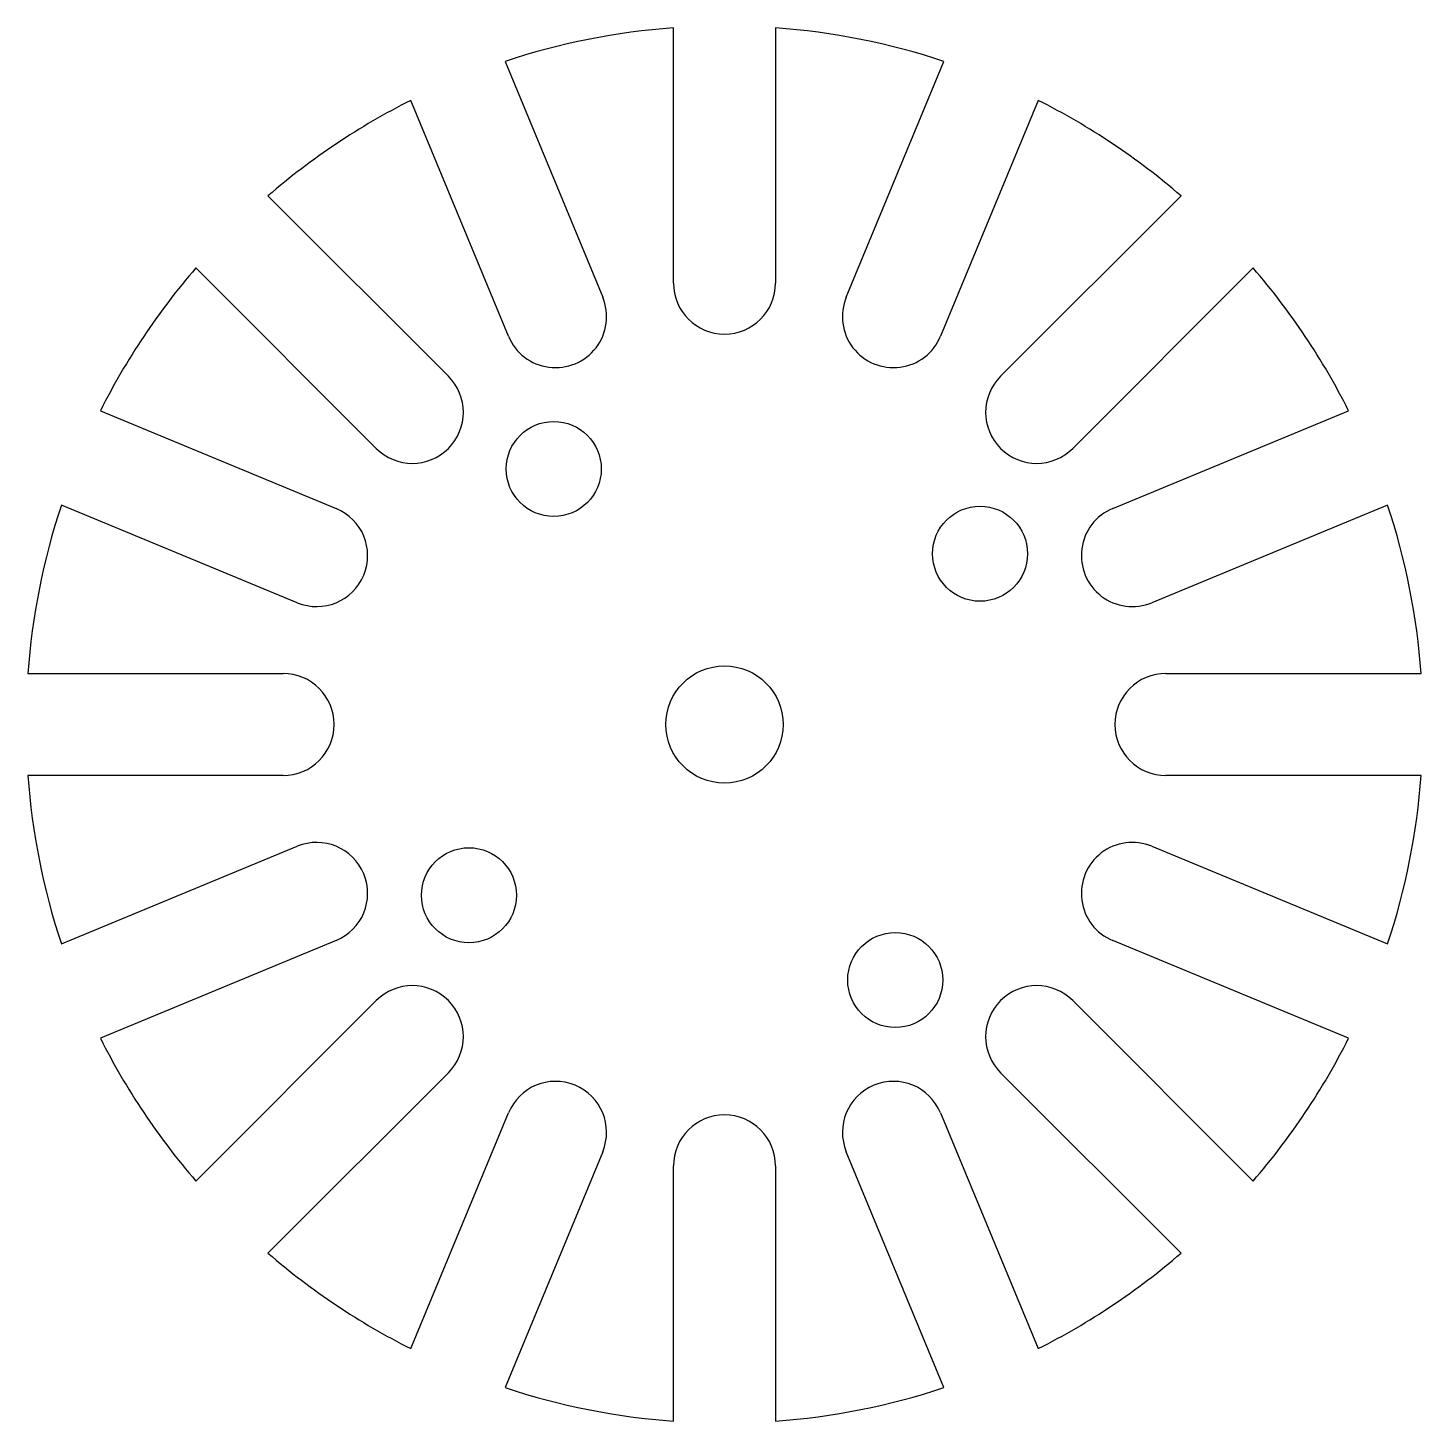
# Model space of a CAD drawing. Header units: millimetres. Extents: x -2.9 to 46.9, y -24.9 to 24.9.
import ezdxf

# ---------------------------------------------------------------- set-up
doc = ezdxf.new("R2010")
doc.units = ezdxf.units.MM
doc.layers.get('0').update_dxf_attribs({"linetype": 'CONTINUOUS'})

msp = doc.modelspace()

# ---------------------------------------------------------------- linework, layer by layer
for p, q in [((20.175, 15.8), (20.175, 24.933)), ((23.825, 24.933), (23.825, 15.8)), ((14.145, 23.734), (17.64, 15.296)), ((26.36, 15.296), (29.855, 23.734)), ((14.268, 13.899), (10.772, 22.337)), ((33.228, 22.337), (29.732, 13.899)), ((5.66, 18.921), (12.118, 12.463)), ((31.882, 12.463), (38.34, 18.921)), ((9.537, 9.882), (3.079, 16.34)), ((40.921, 16.34), (34.463, 9.882)), ((-0.337, 11.228), (8.101, 7.732)), ((35.899, 7.732), (44.337, 11.228)), ((6.704, 4.36), (-1.734, 7.855)), ((45.734, 7.855), (37.296, 4.36)), ((-2.933, 1.825), (6.2, 1.825)), ((37.8, 1.825), (46.933, 1.825)), ((6.2, -1.825), (-2.933, -1.825)), ((46.933, -1.825), (37.8, -1.825)), ((-1.734, -7.855), (6.704, -4.36)), ((37.296, -4.36), (45.734, -7.855)), ((8.101, -7.732), (-0.337, -11.228)), ((44.337, -11.228), (35.899, -7.732)), ((3.079, -16.34), (9.537, -9.882)), ((34.463, -9.882), (40.921, -16.34)), ((12.118, -12.463), (5.66, -18.921)), ((38.34, -18.921), (31.882, -12.463)), ((10.772, -22.337), (14.268, -13.899)), ((29.732, -13.899), (33.228, -22.337)), ((17.64, -15.296), (14.145, -23.734)), ((29.855, -23.734), (26.36, -15.296)), ((20.175, -24.933), (20.175, -15.8)), ((23.825, -15.8), (23.825, -24.933))]:
    msp.add_line(p, q)
for centre, radius in [((15.889, 9.146), 1.7), ((31.146, 6.111), 1.7), ((22, 0), 2.1), ((12.854, -6.111), 1.7), ((28.111, -9.146), 1.7)]:
    msp.add_circle(centre, radius)
for centre, radius, start, end in [((22, 0), 25, 71.6863, 85.8137), ((22, 0), 25, 94.1863, 108.3137), ((22, 0), 25, 116.6863, 130.8137), ((22, 0), 25, 49.1863, 63.3137), ((22, 0), 25, 139.1863, 153.3137), ((22, 0), 25, 26.6863, 40.8137), ((22, 15.8), 1.825, 180, 360), ((15.954, 14.597), 1.825, -157.5, 22.5), ((28.046, 14.597), 1.825, 157.5, 337.5), ((10.828, 11.172), 1.825, -135, 45), ((33.172, 11.172), 1.825, 135, 315), ((22, 0), 25, 161.6863, 175.8137), ((7.403, 6.046), 1.825, -112.5, 67.5), ((36.597, 6.046), 1.825, 112.5, 292.5), ((22, 0), 25, 4.1863, 18.3137), ((6.2, 0), 1.825, -90, 90), ((37.8, 0), 1.825, 90, 270), ((22, 0), 25, 184.1863, 198.3137), ((22, 0), 25, 341.6863, 355.8137), ((7.403, -6.046), 1.825, -67.5, 112.5), ((36.597, -6.046), 1.825, 67.5, 247.5), ((10.828, -11.172), 1.825, -45, 135), ((33.172, -11.172), 1.825, 45, 225), ((22, 0), 25, 206.6863, 220.8137), ((22, 0), 25, 319.1863, 333.3137), ((15.954, -14.597), 1.825, -22.5, 157.5), ((28.046, -14.597), 1.825, 22.5, 202.5), ((22, -15.8), 1.825, 0, 180), ((22, 0), 25, 229.1863, 243.3137), ((22, 0), 25, 296.6863, 310.8137), ((22, 0), 25, 251.6863, 265.8137), ((22, 0), 25, 274.1863, 288.3137)]:
    msp.add_arc(centre, radius, start, end)

doc.saveas('drawing.dxf')
